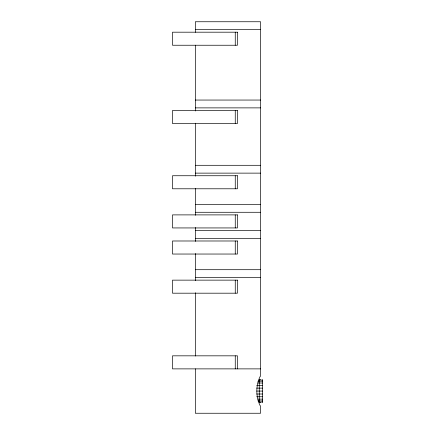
<?xml version="1.0" encoding="UTF-8"?>
<svg xmlns="http://www.w3.org/2000/svg" width="435" height="435" viewBox="0 0 435 435"><rect width="100%" height="100%" fill="white"/><g stroke="black" fill="none" stroke-linecap="round" stroke-linejoin="round"><path stroke-width="0.65" d="M195.326 29.58L260.576 29.58M195.326 100.05L260.576 100.05M195.326 107.88L260.576 107.88M195.326 165.3L260.576 165.3M195.326 173.13L260.576 173.13M195.326 204.45L260.576 204.45M195.326 212.28L260.576 212.28M195.326 230.55L260.576 230.55M195.326 238.38L260.576 238.38M195.326 269.7L260.576 269.7M195.326 277.53L260.576 277.53M260.576 368.88L172.494 368.88L172.494 355.83L237.45 355.83L237.45 368.88M260.549 379.679L259.244 379.679L259.244 402.451L260.549 402.451M259.244 380.065L262.506 380.065M257.939 381.201L262.506 381.201M257.939 383.012L262.506 383.012M256.634 385.372L262.506 385.372M256.634 388.118L262.506 388.118M256.634 391.065L262.506 391.065M256.634 394.012L262.506 394.012M256.634 396.758L262.506 396.758M257.939 399.118L262.506 399.118M257.939 400.929L262.506 400.929M259.244 402.065L262.506 402.065M262.506 379.679L262.506 402.451M235.259 32.19L235.259 45.24M235.259 110.49L235.259 123.54M235.259 175.74L235.259 188.79M235.259 214.89L235.259 227.94M235.259 240.99L235.259 254.04M235.259 280.14L235.259 293.19M235.259 355.83L235.259 368.88M195.326 32.293L195.326 21.75L260.576 21.75L260.576 376.058L260.065 376.569C255.769 385.671 255.769 396.459 260.065 405.561L260.576 406.072L260.576 413.25L195.326 413.25L195.326 368.88M195.326 45.186L195.326 111.012M195.326 123.225L195.326 176.159M195.326 188.371L195.326 215.271M195.326 227.505L195.326 241.43M195.326 253.518L195.326 280.662M195.326 292.755L195.326 356.026M237.45 32.19L172.494 32.19L172.494 45.24L237.45 45.24L237.45 32.19M237.45 110.49L172.494 110.49L172.494 123.54L237.45 123.54L237.45 110.49M237.45 175.74L172.494 175.74L172.494 188.79L237.45 188.79L237.45 175.74M237.45 214.89L172.494 214.89L172.494 227.94L237.45 227.94L237.45 214.89M237.45 240.99L172.494 240.99L172.494 254.04L237.45 254.04L237.45 240.99M237.45 280.14L172.494 280.14L172.494 293.19L237.45 293.19L237.45 280.14"/></g></svg>
